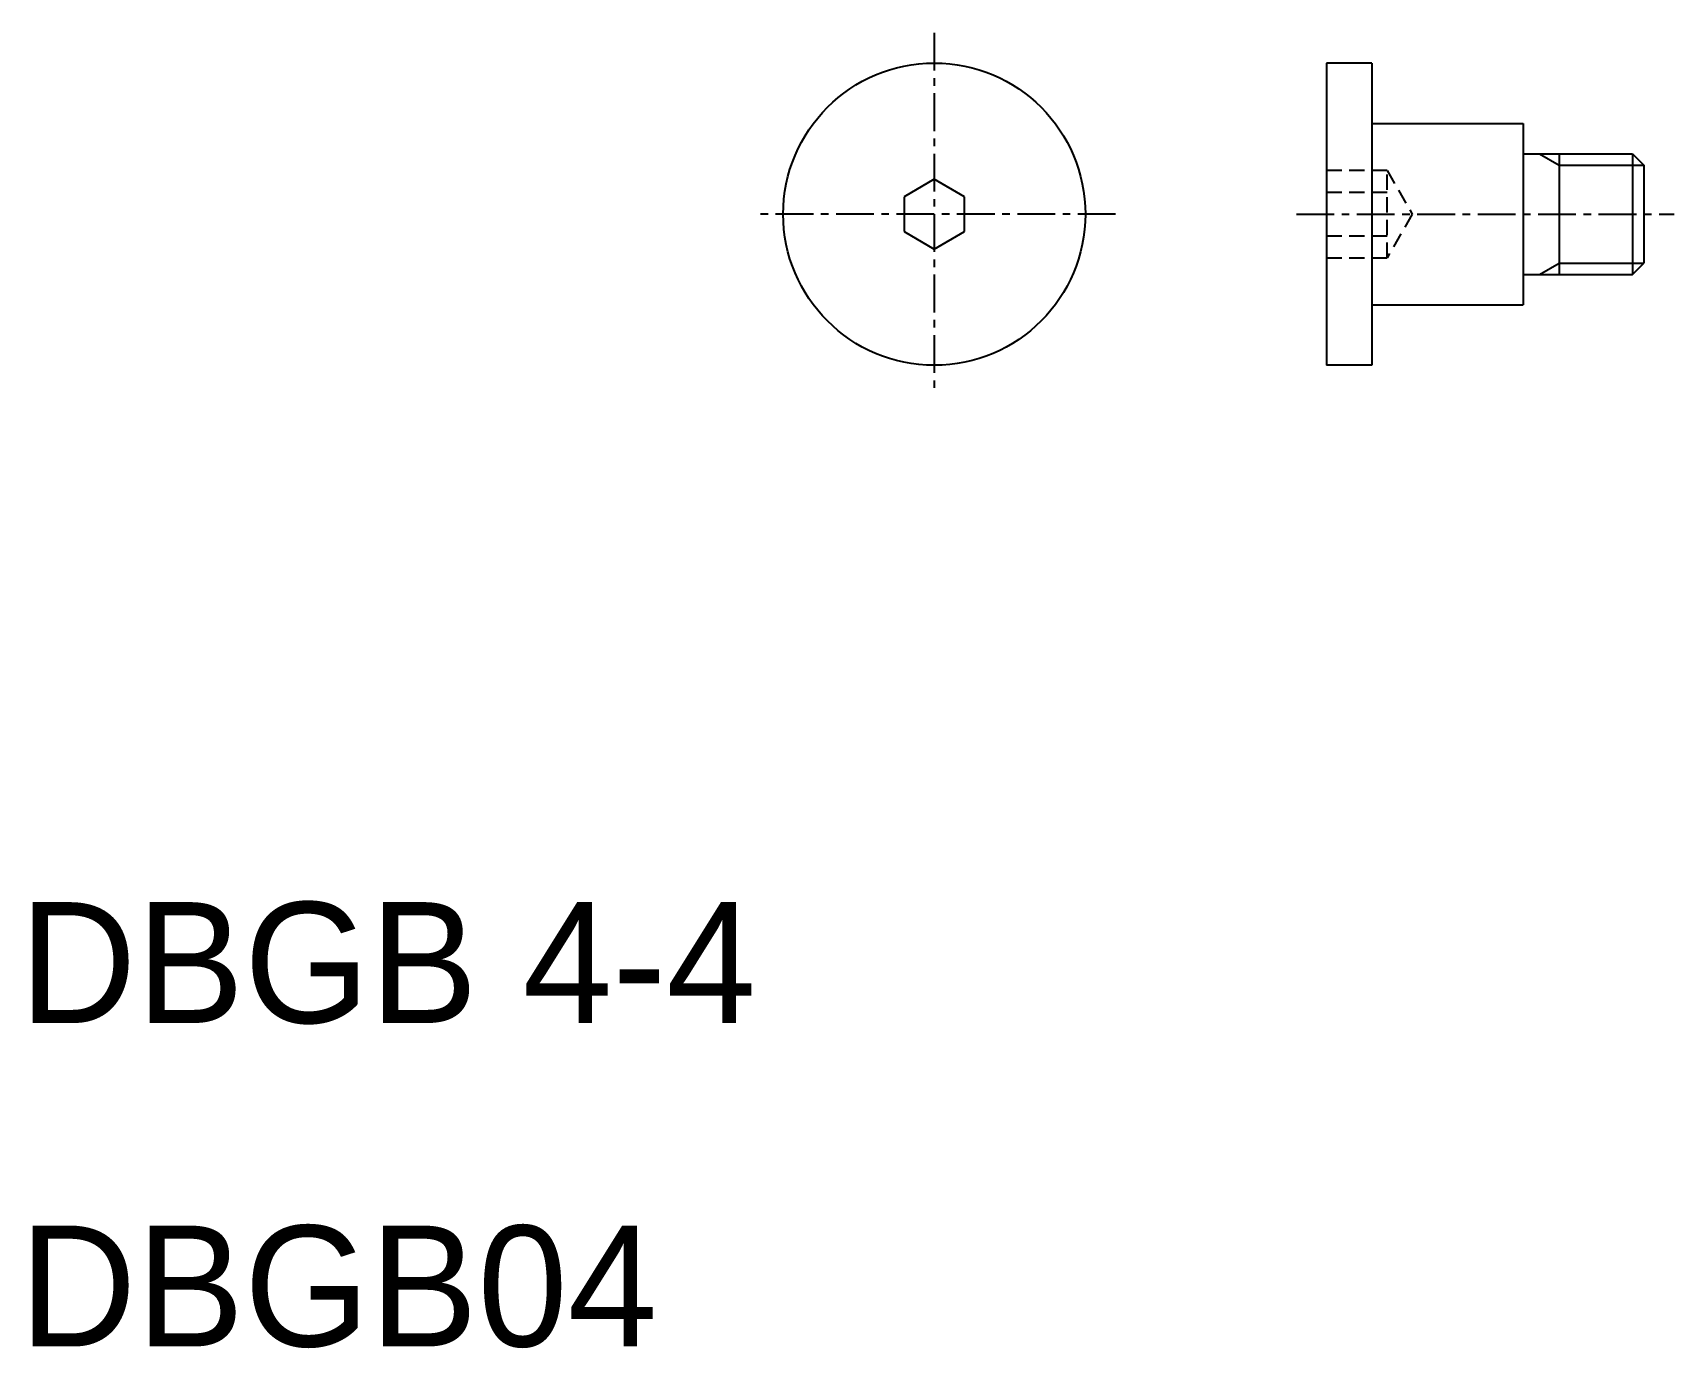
# Model space of a CAD drawing. Extents: x 10.4 to 64.8, y 9.9 to 53.5.
import ezdxf

# ---------------------------------------------------------------- set-up
doc = ezdxf.new("R2010")
doc.units = 0
doc.linetypes.add('CENTER', pattern=[2, 1.25, -0.25, 0.25, -0.25])
doc.linetypes.add('DASHED', pattern=[0.75, 0.5, -0.25])
doc.layers.get('0').update_dxf_attribs({"linetype": 'CONTINUOUS'})
doc.layers.add('CENTER', color=1, linetype='CENTER')

msp = doc.modelspace()

# ---------------------------------------------------------------- linework, layer by layer
at = {"color": 7, "linetype": 'CONTINUOUS'}
for p, q in [((54.752, 52.471), (53.252, 52.471)), ((53.252, 52.471), (53.252, 42.471)), ((54.752, 52.471), (54.752, 42.471)), ((54.752, 50.471), (59.752, 50.471)), ((59.752, 50.471), (59.752, 44.471)), ((59.752, 49.471), (63.373, 49.471)), ((60.952, 49.471), (60.952, 45.471)), ((63.373, 49.471), (63.373, 45.471)), ((63.373, 49.471), (63.752, 49.092)), ((63.752, 49.092), (63.752, 45.85)), ((40.269, 48.626), (39.269, 48.049)), ((41.269, 48.049), (40.269, 48.626)), ((39.269, 48.049), (39.269, 46.894)), ((41.269, 46.894), (41.269, 48.049)), ((39.269, 46.894), (40.269, 46.317)), ((40.269, 46.317), (41.269, 46.894)), ((63.373, 45.471), (63.752, 45.85)), ((59.752, 45.471), (63.373, 45.471)), ((54.752, 44.471), (59.752, 44.471)), ((54.752, 42.471), (53.252, 42.471))]:
    msp.add_line(p, q, dxfattribs=at)
at = {"color": 3, "linetype": 'CONTINUOUS'}
for p, q in [((60.296, 49.471), (60.952, 49.092)), ((60.952, 49.092), (63.752, 49.092)), ((60.296, 45.471), (60.952, 45.85)), ((60.952, 45.85), (63.752, 45.85))]:
    msp.add_line(p, q, dxfattribs=at)
at = {"color": 3, "linetype": 'DASHED'}
for p, q in [((55.252, 48.915), (53.252, 48.915)), ((55.252, 46.028), (55.252, 48.915)), ((55.252, 48.915), (56.086, 47.471)), ((53.252, 48.193), (55.252, 48.193)), ((56.086, 47.471), (55.252, 46.028)), ((53.252, 46.75), (55.252, 46.75)), ((53.252, 46.028), (55.252, 46.028))]:
    msp.add_line(p, q, dxfattribs=at)
at = {"color": 7, "linetype": 'CONTINUOUS'}
msp.add_circle((40.269, 47.471), 5, dxfattribs=at)
at = {"layer": 'CENTER', "color": 1, "linetype": 'CENTER'}
for p, q in [((40.269, 53.471), (40.269, 41.471)), ((46.269, 47.471), (34.269, 47.471)), ((52.252, 47.471), (64.752, 47.471))]:
    msp.add_line(p, q, dxfattribs=at)

# ---------------------------------------------------------------- texts
at = {"color": 7, "linetype": 'CONTINUOUS'}
for s, p in [('DBGB 4-4', (10, 20.705)), ('DBGB04', (10, 10))]:
    msp.add_text(s, height=4, dxfattribs=at).set_placement(p)

doc.saveas('drawing.dxf')
